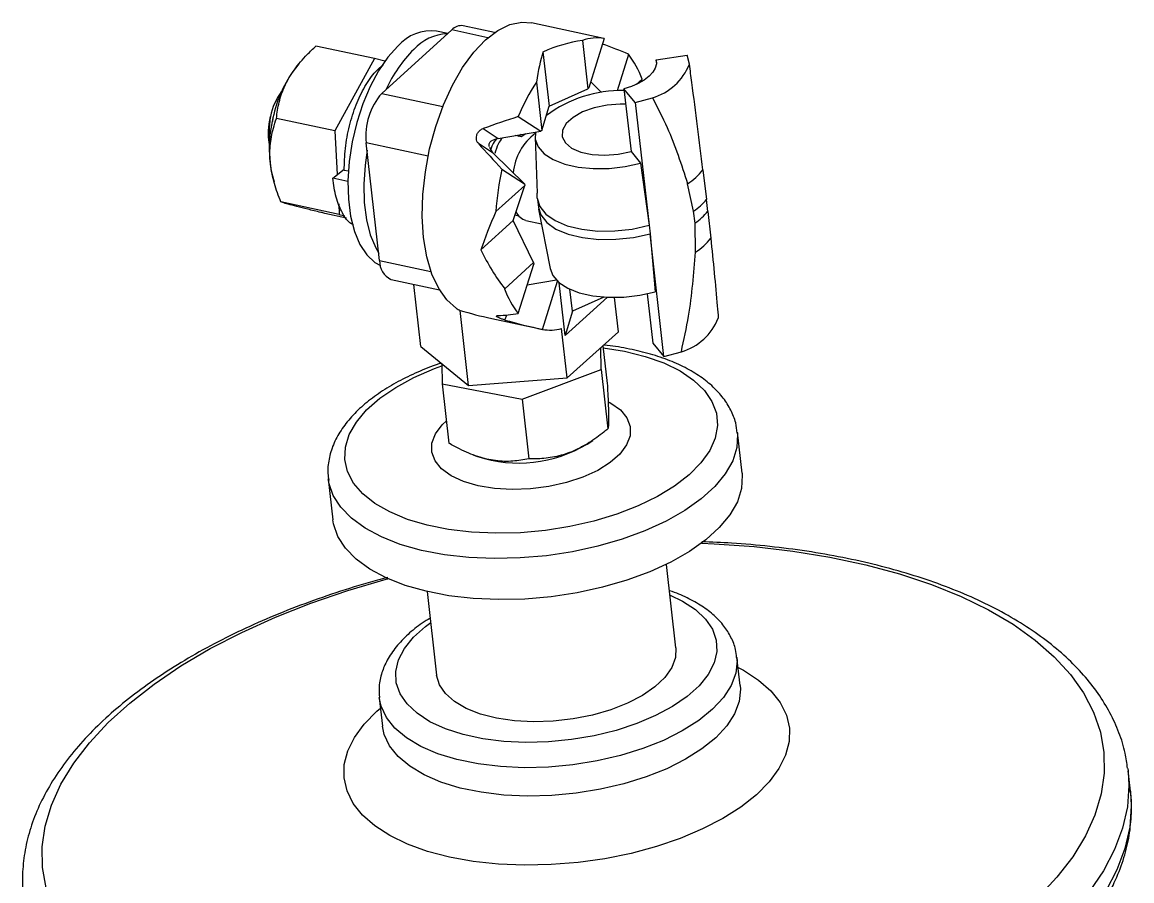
# Model space of a CAD drawing. Header units: millimetres. Extents: x 0 to 6631, y 0 to 4689.
# Drawn here: x 4437.3 to 4556.8, y 2397.9 to 2490.3 of the extents above; entities that cross this region are included whole.
import ezdxf

# ---------------------------------------------------------------- set-up
doc = ezdxf.new("R2010")
doc.units = ezdxf.units.MM
doc.header["$LTSCALE"] = 13
doc.layers.add('几何体', color=7, linetype='Continuous')

msp = doc.modelspace()

# ---------------------------------------------------------------- linework, layer by layer
at = {"layer": '几何体'}
for p, q in [((4499.95, 2488.52), (4492.14, 2490.19)), ((4483.57, 2489.44), (4476.03, 2482.61)), ((4483.14, 2489.05), (4481.93, 2489.31)), ((4487.45, 2488.6), (4483.57, 2489.44)), ((4488.18, 2489.16), (4484.8, 2489.89)), ((4475.24, 2486.35), (4468.95, 2487.7)), ((4497.63, 2488.31), (4498.23, 2483.1)), ((4499.99, 2488.51), (4498.33, 2483.2)), ((4475.24, 2486.35), (4470.99, 2478.57)), ((4476.36, 2486.06), (4475.24, 2486.35)), ((4493.39, 2487.07), (4494.05, 2481.23)), ((4502.6, 2486.81), (4501.37, 2482.88)), ((4505.57, 2486.23), (4508.93, 2486.71)), ((4509.16, 2485.75), (4508.93, 2486.71)), ((4467.11, 2485.79), (4466.74, 2485.34)), ((4505.61, 2485.92), (4505.57, 2486.23)), ((4504.06, 2484.13), (4503.44, 2483.57)), ((4492.69, 2483.83), (4493.28, 2478.62)), ((4494.05, 2481.23), (4498.23, 2483.1)), ((4498.33, 2483.2), (4498.23, 2483.1)), ((4498.54, 2483.86), (4499.71, 2482.71)), ((4503.31, 2481.63), (4502.1, 2483.09)), ((4502.1, 2483.09), (4502.87, 2476.34)), ((4476.03, 2482.61), (4482.6, 2481.2)), ((4503.31, 2481.63), (4505.18, 2482.14)), ((4503.31, 2481.63), (4504.82, 2468.41)), ((4493.28, 2478.62), (4494.05, 2481.23)), ((4464.32, 2479.97), (4464.26, 2479.58)), ((4470.99, 2478.57), (4464.69, 2479.92)), ((4490.73, 2480.11), (4493.17, 2478.53)), ((4470.99, 2478.57), (4471.24, 2473.87)), ((4486.94, 2478.82), (4488.57, 2477.76)), ((4488.57, 2477.76), (4493.17, 2478.53)), ((4491.03, 2477.93), (4490.39, 2478.06)), ((4490.93, 2478.09), (4490.77, 2477.98)), ((4491.06, 2478.18), (4490.93, 2478.13)), ((4491.53, 2478.25), (4491.03, 2477.93)), ((4492.58, 2478.41), (4492.54, 2478.42)), ((4493.28, 2478.62), (4493.17, 2478.53)), ((4475.8, 2464.62), (4474.36, 2477.28)), ((4481.02, 2475.85), (4474.36, 2477.28)), ((4488.06, 2476.15), (4486.44, 2477.21)), ((4492.54, 2477.91), (4492.76, 2471.87)), ((4491.4, 2472.87), (4488.06, 2476.15)), ((4502.87, 2476.34), (4503.9, 2475.09)), ((4470.75, 2473.49), (4472, 2474.46)), ((4488.96, 2474.46), (4491.4, 2472.87)), ((4503.9, 2475.09), (4504.82, 2468.41)), ((4464.25, 2473.73), (4464.43, 2473.09)), ((4472.39, 2473.14), (4470.75, 2473.49)), ((4472.44, 2474.22), (4471.99, 2474.32)), ((4510.62, 2474.39), (4511, 2471.18)), ((4488.32, 2469.89), (4491.42, 2472.69)), ((4490.19, 2468.91), (4491.42, 2472.69)), ((4491.4, 2472.87), (4491.42, 2472.69)), ((4509.61, 2469.92), (4508.97, 2472.89)), ((4471.46, 2469.57), (4465.17, 2470.92)), ((4492.78, 2471.32), (4492.76, 2471.87)), ((4492.79, 2471.23), (4492.9, 2470.32)), ((4511.15, 2469.91), (4511, 2471.18)), ((4472.25, 2469.19), (4469.9, 2469.69)), ((4471.4, 2470.72), (4471.46, 2469.57)), ((4492.92, 2470.16), (4494.15, 2463.75)), ((4509.76, 2468.65), (4509.61, 2469.92)), ((4511.15, 2469.91), (4511.46, 2467.01)), ((4471.46, 2469.57), (4472.07, 2469.42)), ((4486.71, 2465.76), (4490.19, 2468.91)), ((4492.37, 2464.39), (4490.19, 2468.91)), ((4490.39, 2469.52), (4490.77, 2469.44)), ((4491.55, 2468.94), (4493.22, 2468.58)), ((4509.81, 2465.52), (4509.76, 2468.65)), ((4504.82, 2468.41), (4504.92, 2467.5)), ((4506.42, 2454.28), (4504.92, 2467.5)), ((4504.92, 2467.5), (4505.48, 2461.25)), ((4475.8, 2464.62), (4481.33, 2463.44)), ((4489.27, 2461.58), (4492.37, 2464.39)), ((4490.73, 2458.9), (4492.39, 2464.21)), ((4492.37, 2464.39), (4492.39, 2464.21)), ((4477.03, 2462.58), (4482.24, 2461.46)), ((4494.86, 2462.49), (4491.69, 2461.97)), ((4480.25, 2455.35), (4479.49, 2462.05)), ((4493.33, 2457.21), (4494.96, 2462.4)), ((4495.79, 2456.55), (4495.14, 2462.23)), ((4496.56, 2459.16), (4496.29, 2461.54)), ((4495.79, 2456.55), (4500.33, 2460.66)), ((4499.96, 2460.69), (4496.56, 2459.16)), ((4501.51, 2456.96), (4501.09, 2460.65)), ((4504.61, 2461.03), (4505.21, 2455.74)), ((4485.37, 2451.17), (4484.46, 2459.25)), ((4496.56, 2459.16), (4495.79, 2456.55)), ((4487.87, 2458.38), (4493.25, 2457.23)), ((4489.45, 2458.75), (4489.28, 2458.22)), ((4496, 2451.98), (4495.39, 2457.31)), ((4496, 2451.98), (4501.51, 2456.96)), ((4480.25, 2455.35), (4485.37, 2451.17)), ((4499.84, 2455.45), (4500.31, 2451.39)), ((4505.21, 2455.74), (4506.42, 2454.28)), ((4499.66, 2452.89), (4499.62, 2455.25)), ((4506.42, 2454.28), (4508.29, 2454.8)), ((4482.51, 2453.51), (4482.54, 2451.35)), ((4491.14, 2449.68), (4499.66, 2452.89)), ((4499.66, 2452.89), (4500.38, 2446.49)), ((4485.37, 2451.17), (4496, 2451.98)), ((4482.54, 2451.35), (4483.27, 2444.95)), ((4482.54, 2451.35), (4491.14, 2449.68)), ((4491.14, 2449.68), (4491.86, 2443.28)), ((4514.83, 2441.73), (4514.33, 2446.14)), ((4498.14, 2444.86), (4498.75, 2445.26)), ((4485.83, 2443.71), (4486.33, 2443.52)), ((4470.27, 2441.13), (4470.78, 2436.72)), ((4470.29, 2441.01), (4470.27, 2441.13)), ((4507.71, 2422.92), (4506.69, 2431.91)), ((4480.92, 2428.98), (4481.94, 2419.99)), ((4514.63, 2418.87), (4514.28, 2421.92)), ((4475.76, 2417.54), (4476.11, 2414.49)), ((4556.37, 2409.94), (4556.4, 2409.7)), ((4556.65, 2407.51), (4556.4, 2409.7))]:
    msp.add_line(p, q, dxfattribs=at)
at = {"layer": '几何体', "flags": 128}
for points in [[(4481.84, 2479.06), (4482.67, 2481.36), (4483.64, 2483.49), (4484.74, 2485.41), (4485.94, 2487.05), (4487.21, 2488.39), (4488.52, 2489.39), (4489.84, 2490.02), (4491.13, 2490.27), (4492.14, 2490.19)], [(4477.78, 2487.7), (4476.7, 2486.51), (4475.69, 2485.05), (4474.78, 2483.35), (4473.98, 2481.48), (4473.33, 2479.47), (4472.84, 2477.38), (4472.53, 2475.27), (4472.39, 2473.19), (4472.45, 2471.21), (4472.68, 2469.38), (4473.1, 2467.74), (4473.68, 2466.34), (4474.41, 2465.23), (4475.28, 2464.42), (4475.9, 2464.07)], [(4505.57, 2486.23), (4505.6, 2485.79), (4505.48, 2485.33), (4505.22, 2484.89), (4504.81, 2484.45), (4504.29, 2484.04), (4503.65, 2483.67), (4502.91, 2483.35), (4502.1, 2483.09)], [(4502.29, 2481.45), (4501.71, 2481.46), (4500.29, 2481.35), (4498.9, 2481.06), (4497.65, 2480.61), (4496.63, 2480.03), (4495.89, 2479.36), (4495.49, 2478.65), (4495.46, 2477.94), (4495.8, 2477.28), (4496.48, 2476.72), (4497.47, 2476.29), (4498.69, 2476.03), (4500.05, 2475.95), (4501.48, 2476.05), (4502.87, 2476.34), (4502.87, 2476.34)], [(4484.07, 2459.47), (4483.04, 2460.37), (4482.16, 2461.61), (4481.43, 2463.16), (4480.89, 2465), (4480.54, 2467.08), (4480.4, 2469.34), (4480.46, 2471.72), (4480.73, 2474.18), (4481.19, 2476.64), (4481.84, 2479.06)], [(4492.59, 2478.43), (4492.56, 2477.67), (4492.87, 2476.85), (4493.52, 2476.12), (4494.49, 2475.49), (4495.73, 2475), (4497.19, 2474.67), (4498.81, 2474.51), (4500.51, 2474.53), (4502.24, 2474.73), (4503.9, 2475.09)], [(4474.45, 2476.49), (4474.23, 2474.9), (4474.1, 2472.83), (4474.15, 2470.85), (4474.39, 2469.01), (4474.8, 2467.37), (4475.38, 2465.98), (4475.71, 2465.41)], [(4492.78, 2471.32), (4493.05, 2470.42), (4493.69, 2469.61), (4494.69, 2468.91), (4496, 2468.36), (4497.56, 2467.98), (4499.3, 2467.79), (4501.14, 2467.8), (4503.01, 2468.01), (4504.82, 2468.41)], [(4492.9, 2470.32), (4493.15, 2469.52), (4493.79, 2468.7), (4494.79, 2468), (4496.1, 2467.45), (4497.66, 2467.08), (4499.4, 2466.89), (4501.25, 2466.9), (4503.12, 2467.11), (4504.92, 2467.5)], [(4494.15, 2463.75), (4494.45, 2463.01), (4495.1, 2462.27), (4496.06, 2461.64), (4497.3, 2461.15), (4498.76, 2460.82), (4500.38, 2460.66), (4502.09, 2460.68), (4503.81, 2460.88), (4505.48, 2461.25)], [(4499.87, 2455.22), (4502.16, 2454.85), (4504.39, 2454.3), (4506.4, 2453.59), (4508.15, 2452.73), (4509.61, 2451.75), (4510.77, 2450.64), (4511.59, 2449.45), (4512.06, 2448.18), (4512.18, 2446.86), (4511.94, 2445.51), (4511.34, 2444.16), (4510.4, 2442.84), (4509.14, 2441.56), (4507.57, 2440.34), (4505.72, 2439.22), (4503.64, 2438.2), (4501.34, 2437.31), (4498.88, 2436.57), (4496.3, 2435.99), (4493.65, 2435.57), (4490.97, 2435.32), (4488.31, 2435.26)], [(4488.31, 2435.26), (4485.71, 2435.37), (4483.23, 2435.67), (4480.91, 2436.13), (4478.79, 2436.76), (4476.91, 2437.55), (4475.29, 2438.47), (4473.98, 2439.52), (4472.99, 2440.67), (4472.34, 2441.91), (4472.05, 2443.21), (4472.11, 2444.54), (4472.53, 2445.89), (4473.3, 2447.23), (4474.4, 2448.54), (4475.82, 2449.79), (4477.53, 2450.96), (4479.5, 2452.03), (4481.7, 2452.99), (4482.51, 2453.29)], [(4500.52, 2449.38), (4500.7, 2449.28), (4501.73, 2448.54), (4502.43, 2447.68), (4502.79, 2446.74), (4502.78, 2445.76), (4502.4, 2444.77), (4501.68, 2443.79), (4500.63, 2442.87), (4499.28, 2442.03), (4497.7, 2441.31), (4495.92, 2440.72), (4494.02, 2440.3), (4492.05, 2440.04), (4490.08, 2439.97)], [(4490.08, 2439.97), (4488.18, 2440.08), (4486.41, 2440.37), (4484.84, 2440.83), (4483.51, 2441.44), (4482.48, 2442.19), (4481.78, 2443.05), (4481.42, 2443.98), (4481.44, 2444.97), (4481.81, 2445.96), (4482.54, 2446.94), (4482.99, 2447.38)], [(4514.34, 2446.08), (4514.35, 2445.91), (4514.27, 2444.5), (4513.82, 2443.07), (4513.02, 2441.66), (4511.88, 2440.28), (4510.42, 2438.95), (4508.66, 2437.7), (4506.64, 2436.55), (4504.37, 2435.51), (4501.91, 2434.61), (4499.3, 2433.86), (4496.56, 2433.26), (4493.76, 2432.84), (4490.93, 2432.6), (4488.13, 2432.53)], [(4488.13, 2432.53), (4485.39, 2432.65), (4482.77, 2432.95), (4480.3, 2433.42), (4478.03, 2434.06), (4476, 2434.86), (4474.23, 2435.8), (4472.76, 2436.88), (4471.61, 2438.06), (4470.8, 2439.33), (4470.35, 2440.68), (4470.29, 2441.01)], [(4514.83, 2441.73), (4514.85, 2441.5), (4514.77, 2440.09), (4514.32, 2438.66), (4513.52, 2437.25), (4512.38, 2435.87), (4510.92, 2434.54), (4509.17, 2433.29), (4507.14, 2432.14), (4504.88, 2431.1), (4502.42, 2430.2), (4499.8, 2429.45), (4497.06, 2428.85), (4494.26, 2428.43), (4491.43, 2428.18), (4488.63, 2428.12)], [(4488.63, 2428.12), (4485.89, 2428.24), (4483.27, 2428.54), (4480.8, 2429.01), (4478.54, 2429.65), (4476.5, 2430.45), (4474.73, 2431.39), (4473.26, 2432.46), (4472.11, 2433.65), (4471.3, 2434.92), (4470.85, 2436.27), (4470.78, 2436.72)], [(4510.48, 2434.2), (4511.84, 2434.14), (4516.12, 2433.83), (4520.28, 2433.35), (4524.29, 2432.7), (4528.14, 2431.87), (4531.79, 2430.89), (4535.22, 2429.75), (4538.41, 2428.45), (4541.35, 2427.02), (4544.01, 2425.46), (4546.38, 2423.77), (4548.45, 2421.96), (4550.19, 2420.06), (4551.6, 2418.07), (4552.68, 2416), (4553.41, 2413.86), (4553.79, 2411.67), (4553.81, 2409.45), (4553.49, 2407.2), (4552.81, 2404.93), (4551.79, 2402.68), (4550.43, 2400.44), (4548.73, 2398.23), (4546.72, 2396.06)], [(4439.88, 2397.09), (4439.5, 2399.28), (4439.47, 2401.5), (4439.8, 2403.75), (4440.47, 2406.01), (4441.49, 2408.27), (4442.86, 2410.51), (4444.55, 2412.72), (4446.57, 2414.89), (4448.89, 2416.99), (4451.51, 2419.03), (4454.41, 2420.98), (4457.56, 2422.84), (4460.96, 2424.59), (4464.58, 2426.22), (4468.39, 2427.72), (4472.38, 2429.09), (4476.52, 2430.31), (4476.7, 2430.36)], [(4507.07, 2428.58), (4508.42, 2427.94), (4509.81, 2427.04), (4510.89, 2426.03), (4511.64, 2424.93), (4512.05, 2423.76), (4512.11, 2422.54), (4511.81, 2421.3), (4511.18, 2420.06), (4510.2, 2418.85), (4508.92, 2417.69), (4507.35, 2416.61), (4505.52, 2415.63), (4503.48, 2414.77), (4501.26, 2414.04), (4498.9, 2413.47), (4496.47, 2413.06), (4494, 2412.81), (4491.55, 2412.75)], [(4491.55, 2412.75), (4489.17, 2412.86), (4486.9, 2413.15), (4484.79, 2413.6), (4482.88, 2414.22), (4481.22, 2414.98), (4479.84, 2415.88), (4478.76, 2416.89), (4478.01, 2417.99), (4477.6, 2419.16), (4477.54, 2420.38), (4477.83, 2421.62), (4478.47, 2422.86), (4479.44, 2424.07), (4480.73, 2425.23), (4481.3, 2425.65)], [(4514.28, 2421.9), (4514.31, 2421.53), (4514.16, 2420.21), (4513.67, 2418.89), (4512.82, 2417.58), (4511.64, 2416.31), (4510.16, 2415.1), (4508.39, 2413.98), (4506.37, 2412.97), (4504.14, 2412.09), (4501.74, 2411.34), (4499.22, 2410.75), (4496.62, 2410.33), (4493.98, 2410.09), (4491.37, 2410.02)], [(4507.71, 2422.92), (4507.65, 2421.87), (4507.25, 2420.8), (4506.51, 2419.75), (4505.45, 2418.74), (4504.1, 2417.8), (4502.49, 2416.97), (4500.68, 2416.26), (4498.71, 2415.69), (4496.63, 2415.28), (4494.5, 2415.03), (4492.38, 2414.96)], [(4514.4, 2420.81), (4514.98, 2420.51), (4516.6, 2419.45), (4517.92, 2418.29), (4518.93, 2417.03), (4519.6, 2415.68), (4519.92, 2414.28), (4519.89, 2412.84), (4519.52, 2411.38), (4518.8, 2409.93), (4517.74, 2408.5), (4516.37, 2407.11), (4514.71, 2405.79), (4512.76, 2404.56), (4510.58, 2403.43), (4508.18, 2402.41), (4505.6, 2401.54), (4502.88, 2400.8), (4500.06, 2400.23), (4497.17, 2399.82), (4494.28, 2399.59), (4491.4, 2399.52)], [(4492.38, 2414.96), (4490.33, 2415.07), (4488.4, 2415.35), (4486.65, 2415.8), (4485.11, 2416.41), (4483.85, 2417.15), (4482.88, 2418.01), (4482.24, 2418.96), (4481.94, 2419.98), (4481.94, 2419.99)], [(4514.63, 2418.86), (4514.65, 2418.47), (4514.51, 2417.16), (4514.01, 2415.83), (4513.17, 2414.52), (4511.99, 2413.25), (4510.51, 2412.05), (4508.74, 2410.93), (4506.72, 2409.92), (4504.49, 2409.03), (4502.09, 2408.29), (4499.57, 2407.7), (4496.96, 2407.28), (4494.33, 2407.03), (4491.72, 2406.97)], [(4491.37, 2410.02), (4488.83, 2410.14), (4486.4, 2410.43), (4484.13, 2410.9), (4482.06, 2411.53), (4480.24, 2412.32), (4478.69, 2413.24), (4477.44, 2414.28), (4476.53, 2415.43), (4475.95, 2416.65), (4475.76, 2417.58)], [(4491.4, 2399.52), (4488.59, 2399.64), (4485.89, 2399.93), (4483.34, 2400.39), (4480.97, 2401.01), (4478.82, 2401.79), (4476.91, 2402.71), (4475.29, 2403.77), (4473.96, 2404.93), (4472.96, 2406.19), (4472.29, 2407.54), (4471.97, 2408.94), (4472, 2410.38), (4472.37, 2411.84), (4473.09, 2413.29), (4474.14, 2414.72), (4475.51, 2416.11), (4475.89, 2416.43)], [(4491.72, 2406.97), (4489.17, 2407.08), (4486.74, 2407.38), (4484.47, 2407.84), (4482.41, 2408.47), (4480.58, 2409.26), (4479.04, 2410.18), (4477.79, 2411.23), (4476.87, 2412.37), (4476.3, 2413.6), (4476.11, 2414.5)], [(4556.4, 2409.7), (4556.49, 2408.1), (4556.32, 2405.82), (4555.8, 2403.53), (4554.94, 2401.23), (4553.74, 2398.94), (4552.2, 2396.68), (4550.34, 2394.45), (4548.16, 2392.28), (4545.69, 2390.16), (4542.93, 2388.12), (4539.89, 2386.17), (4536.61, 2384.32), (4533.09, 2382.57), (4529.37, 2380.95), (4525.45, 2379.45), (4521.36, 2378.09), (4517.13, 2376.88), (4512.78, 2375.82), (4508.34, 2374.92), (4503.83, 2374.18), (4499.28, 2373.62), (4496.21, 2373.33)], [(4556.65, 2407.51), (4556.74, 2405.91), (4556.57, 2403.63), (4556.05, 2401.34), (4555.19, 2399.04), (4553.99, 2396.75), (4552.45, 2394.49), (4550.59, 2392.26), (4548.41, 2390.09), (4545.94, 2387.97), (4543.18, 2385.93), (4540.14, 2383.98), (4536.86, 2382.12), (4533.34, 2380.38), (4529.61, 2378.76), (4525.7, 2377.26), (4521.61, 2375.9), (4517.38, 2374.69), (4513.03, 2373.63), (4508.59, 2372.73), (4504.08, 2371.99), (4499.53, 2371.43), (4498.25, 2371.3)]]:
    msp.add_lwpolyline(points, dxfattribs=at)
at = {"layer": '几何体'}
for centre, radius, start, end in [((4481.36, 2484.62), 4.73, 82.9711, 139.2332), ((4483.2, 2484.04), 4.97, 91.1483, 138.4412), ((4484.6, 2488.53), 1.37, 81.4225, 138.68), ((4499.17, 2484.24), 4.34, 79.0401, 110.678), ((4489.95, 2476.91), 14.78, 135.1152, 155.5109), ((4495.4, 2481.17), 9.15, 18.9366, 38.1396), ((4477.2, 2477.38), 13.14, 142.7253, 168.6594), ((4503.47, 2488.03), 6.13, 286.1958, 338.1351), ((4471.1, 2478.58), 7.23, 144.4605, 167.5588), ((4512.59, 2470.94), 23.71, 147.0818, 157.2372), ((4501.79, 2469.51), 13.4, 88.5778, 126.7893), ((4481.13, 2478.09), 6.81, 138.4337, 186.8102), ((4477.36, 2476.72), 13.44, 166.0327, 192.8505), ((4496.24, 2473.47), 6.08, 127.1209, 174.3909), ((4519.83, 2467.86), 31.57, 167.9288, 176.3173), ((4505.21, 2478.7), 6.92, 302.9144, 321.4165), ((4505.63, 2475.72), 7.03, 304.4955, 319.8354), ((4492.02, 2470.54), 1.66, 204.334, 253.7432), ((4505.77, 2474.45), 7.03, 304.4955, 319.8354), ((4506.05, 2471.33), 6.92, 302.9144, 321.4165), ((4477.97, 2464.53), 2.17, 177.654, 244.1237), ((4497.92, 2464.55), 9.15, 198.9366, 218.1396), ((4486.44, 2463.11), 4.34, 236.9514, 242.8352), ((4506.58, 2460.69), 6.13, 286.1958, 338.1351), ((4494.15, 2461.37), 4.24, 258.796, 287.0116), ((4490.78, 2457.03), 14.22, 251.7885, 301.1867)]:
    msp.add_arc(centre, radius, start, end, dxfattribs=at)
for centre, major_axis, ratio, start_param, end_param in [((4494.96, 2473.22), (10.22, 13.28), 0.721006, 0.625957, 0.930649), ((4492.41, 2473.77), (29.64, -9.41), 0.507879, 1.38424, 1.481398), ((4494.96, 2473.22), (0.03, 16.34), 0.184359, 0.56047, 0.865163), ((4494.96, 2473.22), (8.39, 14.51), 0.261767, 5.675071, 5.701229), ((4492.41, 2473.77), (28.21, 9.26), 0.220683, 1.557884, 1.692881), ((4492.41, 2473.77), (-19.22, 20.39), 0.072947, 1.333228, 1.468226), ((4488.38, 2477.1), (-0.44, 1.21), 0.616678, 1.565653, 2.234663), ((4488.38, 2477.1), (1.1, 0.4), 0.506016, 1.223, 1.892009), ((4494.96, 2473.22), (8.39, 14.51), 0.261767, 1.950251, 2.254944), ((4494.96, 2473.22), (-4.51, 16.59), 0.603253, 1.868289, 2.172981), ((4504.54, 2471.17), (31.86, 2.13), 0.436005, 4.001741, 4.133091), ((4492.41, 2473.77), (14.45, 10.44), 0.752298, 3.97734, 4.112337), ((4492.41, 2473.77), (29.64, -9.41), 0.507879, 4.768068, 4.903066)]:
    msp.add_ellipse(centre, major_axis=major_axis, ratio=ratio, start_param=start_param, end_param=end_param, dxfattribs=at)
for points, knots in [([(4464.69, 2479.92), (4464.77, 2480.5), (4464.92, 2481.68), (4465.54, 2483.45), (4466.58, 2485.2), (4467.78, 2486.6), (4468.63, 2487.4), (4468.95, 2487.7)], [0, 0, 0, 0, 0.213245, 0.431498, 0.645486, 0.868042, 1, 1, 1, 1]), ([(4471.99, 2474.32), (4472.01, 2475.1), (4472.05, 2476.68), (4472.51, 2479.12), (4473.23, 2481.42), (4474.2, 2483.41), (4475.21, 2484.9), (4475.9, 2485.46), (4476.18, 2485.68)], [0, 0, 0, 0, 0.1747896, 0.3524953, 0.5272849, 0.7020745, 0.8797802, 1, 1, 1, 1]), ([(4510.62, 2474.39), (4510.43, 2475.94), (4510.04, 2479.04), (4509.55, 2482.83), (4509.25, 2485.09), (4509.16, 2485.75)], [0, 0, 0, 0, 0.4151672, 0.8312595, 1, 1, 1, 1]), ([(4505.18, 2482.14), (4505.72, 2481.09), (4507.25, 2478.14), (4508.3, 2474.94), (4508.97, 2472.89)], [0, 0, 0, 0, 0.358563, 1, 1, 1, 1]), ([(4464, 2476.8), (4463.93, 2477.16), (4463.78, 2477.92), (4463.85, 2479.12), (4464, 2479.87), (4464.05, 2480.13)], [0, 0, 0, 0, 0.362973, 0.777292, 1, 1, 1, 1]), ([(4464.05, 2480.13), (4463.97, 2479.63), (4463.85, 2478.75), (4463.94, 2477.94), (4463.98, 2477.61)], [0, 0, 0, 0, 0.580635, 1, 1, 1, 1]), ([(4465.17, 2470.92), (4464.92, 2471.58), (4464.41, 2472.93), (4464, 2474.98), (4463.96, 2477), (4464.26, 2478.63), (4464.58, 2479.57), (4464.69, 2479.92)], [0, 0, 0, 0, 0.213245, 0.431498, 0.645486, 0.868042, 1, 1, 1, 1]), ([(4486.44, 2477.21), (4486.38, 2477.29), (4486.26, 2477.45), (4486.2, 2477.77), (4486.24, 2478.09), (4486.39, 2478.4), (4486.62, 2478.67), (4486.83, 2478.77), (4486.94, 2478.82)], [0, 0, 0, 0, 0.163826, 0.327654, 0.491393, 0.654851, 0.818278, 1, 1, 1, 1]), ([(4487.64, 2476.84), (4487.62, 2476.89), (4487.59, 2477), (4487.6, 2477.17), (4487.65, 2477.32), (4487.74, 2477.44), (4487.81, 2477.48), (4487.84, 2477.51)], [0, 0, 0, 0, 0.2136135, 0.4278776, 0.6264481, 0.8162507, 1, 1, 1, 1]), ([(4488.38, 2477.7), (4488.22, 2477.5), (4487.98, 2477.21), (4487.83, 2476.74), (4487.78, 2476.59)], [0, 0, 0, 0, 0.688919, 1, 1, 1, 1]), ([(4489.02, 2477.84), (4488.86, 2477.63), (4488.52, 2477.2), (4488.31, 2476.49), (4488.2, 2476.13)], [0, 0, 0, 0, 0.4825105, 1, 1, 1, 1]), ([(4472.99, 2468.45), (4472.9, 2468.49), (4472.42, 2468.72), (4471.76, 2469.72), (4471.05, 2471.35), (4470.85, 2472.78), (4470.75, 2473.49)], [0, 0, 0, 0, 0.073693, 0.380754, 0.692939, 1, 1, 1, 1]), ([(4469.9, 2469.69), (4469.76, 2469.73), (4469.11, 2469.88), (4468.04, 2470.14), (4466.81, 2470.45), (4465.91, 2470.69), (4465.4, 2470.84), (4465.23, 2470.9), (4465.17, 2470.92)], [0, 0, 0, 0, 0.055345, 0.250287, 0.444823, 0.653771, 0.863157, 1, 1, 1, 1]), ([(4511.46, 2467.01), (4511.58, 2465.77), (4511.83, 2463.27), (4512.11, 2460.35), (4512.23, 2458.84), (4512.27, 2458.4)], [0, 0, 0, 0, 0.415167, 0.831259, 1, 1, 1, 1]), ([(4508.29, 2454.8), (4508.57, 2456.08), (4509.35, 2459.66), (4509.63, 2463.23), (4509.81, 2465.52)], [0, 0, 0, 0, 0.358563, 1, 1, 1, 1]), ([(4489.28, 2458.22), (4489.18, 2458.25), (4488.96, 2458.31), (4488.69, 2458.42), (4488.48, 2458.52), (4488.38, 2458.61), (4488.39, 2458.68), (4488.49, 2458.69), (4488.54, 2458.7)], [0, 0, 0, 0, 0.163826, 0.327654, 0.491393, 0.654851, 0.818278, 1, 1, 1, 1]), ([(4514.31, 2446.05), (4514.27, 2446.42), (4514.17, 2447.27), (4513.65, 2448.54), (4512.84, 2449.84), (4511.74, 2451.04), (4510.37, 2452.14), (4508.72, 2453.12), (4506.82, 2453.96), (4504.71, 2454.65), (4502.42, 2455.16), (4500.8, 2455.45), (4499.94, 2455.51), (4499.91, 2455.52)], [0, 0, 0, 0, 0.071029, 0.165882, 0.261604, 0.360223, 0.46256, 0.568023, 0.675201, 0.782752, 0.889966, 0.996722, 1, 1, 1, 1]), ([(4482.43, 2453.57), (4482.35, 2453.54), (4481.45, 2453.27), (4479.88, 2452.61), (4477.77, 2451.6), (4475.86, 2450.45), (4474.17, 2449.19), (4472.74, 2447.82), (4471.6, 2446.36), (4470.77, 2444.82), (4470.31, 2443.25), (4470.17, 2441.95), (4470.29, 2441.22), (4470.33, 2440.98)], [0, 0, 0, 0, 0.011358, 0.116336, 0.221784, 0.327836, 0.43458, 0.541947, 0.649236, 0.754899, 0.857088, 0.954987, 1, 1, 1, 1]), ([(4500.31, 2451.39), (4500.34, 2450.83), (4500.4, 2449.71), (4500.45, 2448.31), (4500.46, 2447.28), (4500.43, 2446.74), (4500.4, 2446.56), (4500.38, 2446.49)], [0, 0, 0, 0, 0.213245, 0.431498, 0.645486, 0.868042, 1, 1, 1, 1]), ([(4500.38, 2446.49), (4500.24, 2446.38), (4499.59, 2445.85), (4498.39, 2444.99), (4496.68, 2444.06), (4494.87, 2443.48), (4493.24, 2443.26), (4492.25, 2443.27), (4491.86, 2443.28)], [0, 0, 0, 0, 0.055345, 0.250287, 0.444823, 0.653771, 0.863157, 1, 1, 1, 1]), ([(4491.86, 2443.28), (4491.3, 2443.17), (4490.16, 2442.96), (4488.3, 2443.01), (4486.35, 2443.46), (4484.67, 2444.18), (4483.65, 2444.74), (4483.27, 2444.95)], [0, 0, 0, 0, 0.213245, 0.431498, 0.645486, 0.868042, 1, 1, 1, 1]), ([(4556.33, 2409.97), (4556.26, 2410.51), (4556.09, 2411.81), (4555.45, 2413.81), (4554.48, 2415.96), (4553.2, 2418.04), (4551.63, 2420.03), (4549.76, 2421.94), (4547.6, 2423.74), (4545.16, 2425.43), (4542.46, 2427), (4539.52, 2428.43), (4536.35, 2429.71), (4532.97, 2430.85), (4529.41, 2431.84), (4525.69, 2432.67), (4521.82, 2433.35), (4517.82, 2433.86), (4514.03, 2434.2), (4511.56, 2434.3), (4510.48, 2434.34)], [0, 0, 0, 0, 0.038419, 0.092621, 0.147048, 0.202057, 0.25787, 0.314544, 0.371983, 0.429997, 0.48837, 0.54692, 0.605504, 0.664037, 0.722485, 0.780837, 0.839096, 0.897269, 0.955369, 1, 1, 1, 1]), ([(4476.68, 2430.5), (4476.31, 2430.4), (4474.57, 2429.96), (4471.57, 2429.03), (4467.72, 2427.7), (4464.02, 2426.24), (4460.49, 2424.65), (4457.15, 2422.95), (4454.01, 2421.13), (4451.09, 2419.21), (4448.4, 2417.2), (4445.97, 2415.09), (4443.81, 2412.9), (4441.94, 2410.64), (4440.37, 2408.32), (4439.11, 2405.96), (4438.18, 2403.57), (4437.58, 2401.19), (4437.33, 2398.82), (4437.31, 2397.13), (4437.47, 2396.25), (4437.49, 2396.14)], [0, 0, 0, 0, 0.015672, 0.073253, 0.130892, 0.188601, 0.246394, 0.304286, 0.362289, 0.42041, 0.478648, 0.536986, 0.595374, 0.653686, 0.711755, 0.769358, 0.826253, 0.882262, 0.937352, 0.99168, 1, 1, 1, 1]), ([(4514.24, 2421.88), (4514.22, 2422.17), (4514.14, 2422.92), (4513.67, 2424.08), (4512.91, 2425.31), (4511.85, 2426.43), (4510.53, 2427.45), (4508.91, 2428.32), (4507.72, 2428.87), (4507.03, 2429.07), (4507.01, 2429.08)], [0, 0, 0, 0, 0.088481, 0.230166, 0.372906, 0.520422, 0.674369, 0.833777, 0.996049, 1, 1, 1, 1]), ([(4481.24, 2426.12), (4480.95, 2425.94), (4480.06, 2425.41), (4478.82, 2424.38), (4477.54, 2423.05), (4476.61, 2421.67), (4475.99, 2420.24), (4475.69, 2418.88), (4475.75, 2417.99), (4475.78, 2417.6)], [0, 0, 0, 0, 0.080137, 0.246335, 0.413606, 0.579793, 0.724303, 0.878924, 1, 1, 1, 1]), ([(4499.14, 2369.87), (4499.96, 2369.95), (4502.22, 2370.17), (4505.9, 2370.71), (4510.14, 2371.46), (4514.32, 2372.37), (4518.41, 2373.42), (4522.4, 2374.61), (4526.25, 2375.94), (4529.96, 2377.4), (4533.49, 2378.98), (4536.84, 2380.68), (4539.99, 2382.49), (4542.92, 2384.4), (4545.61, 2386.42), (4548.05, 2388.52), (4550.22, 2390.71), (4552.11, 2392.96), (4553.69, 2395.28), (4554.96, 2397.64), (4555.9, 2400.03), (4556.52, 2402.42), (4556.77, 2404.78), (4556.8, 2406.53), (4556.64, 2407.46), (4556.61, 2407.63)], [0, 0, 0, 0, 0.02622, 0.072165, 0.118116, 0.164082, 0.210072, 0.256097, 0.302167, 0.348293, 0.394487, 0.440759, 0.487118, 0.533572, 0.58012, 0.626749, 0.673421, 0.720036, 0.766462, 0.812523, 0.858025, 0.902822, 0.946882, 0.990326, 1, 1, 1, 1])]:
    msp.add_open_spline(points, degree=3, knots=knots, dxfattribs=at)

doc.saveas('drawing.dxf')
